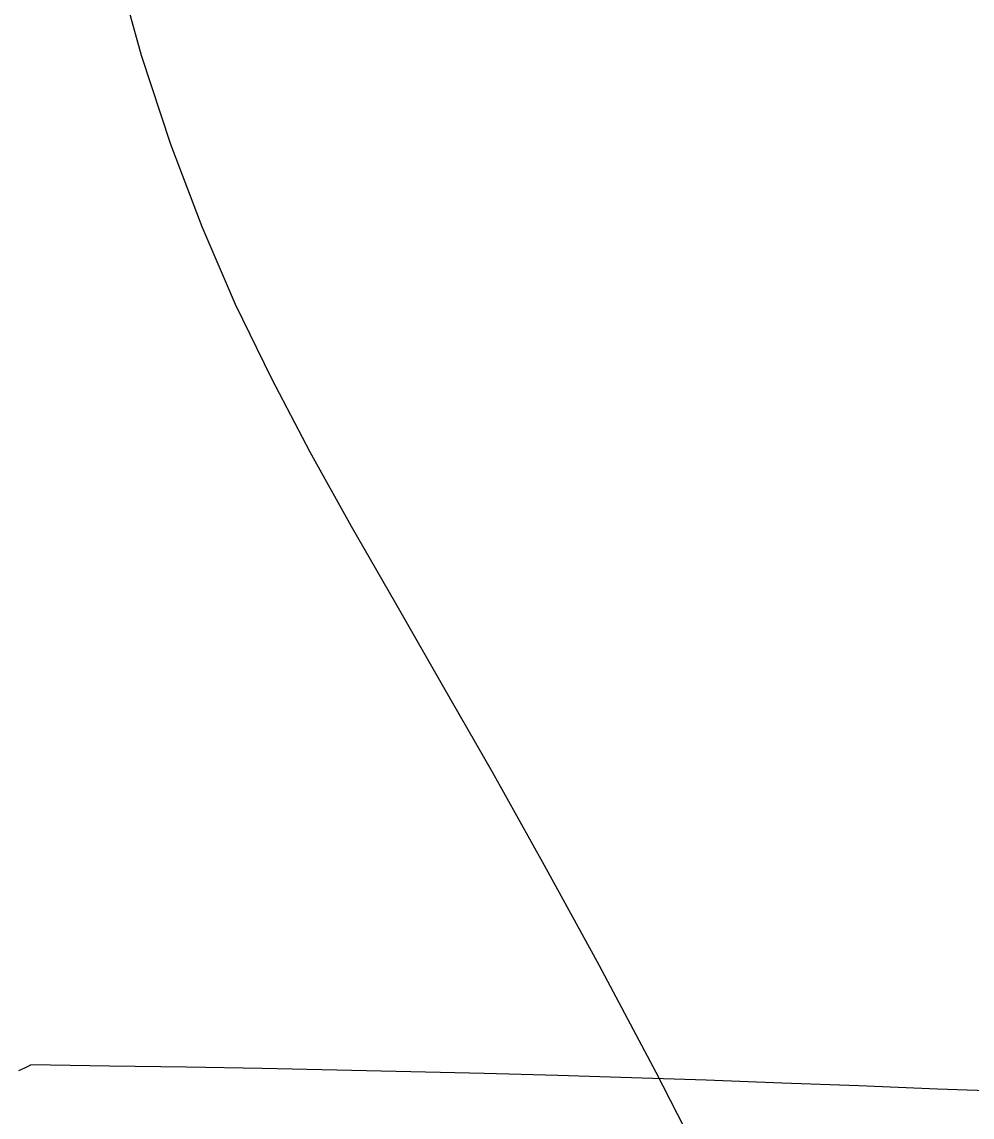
# Model space of a CAD drawing. Extents: x 11992 to 29481, y -6727 to 6811.
# Drawn here: x 24622.3 to 24666, y 2903.4 to 2953.8 of the extents above; entities that cross this region are included whole.
import ezdxf

# ---------------------------------------------------------------- set-up
doc = ezdxf.new("R2010")
doc.units = 0
doc.header["$MEASUREMENT"] = 0
doc.layers.get('0').update_dxf_attribs({"color": 8, "linetype": 'CONTINUOUS'})
doc.layers.add('zoylight 5回路', color=4, linetype='CONTINUOUS')

msp = doc.modelspace()

# ---------------------------------------------------------------- linework, layer by layer
for p, q in [((24626.557, 2956.763, -2436.428), (24627.801, 2952.261, -2436.428)), ((24627.801, 2952.261, -2436.428), (24629.141, 2948.16, -2436.428)), ((24629.141, 2948.16, -2436.428), (24630.581, 2944.373, -2436.428)), ((24630.581, 2944.373, -2436.428), (24632.128, 2940.811, -2436.428)), ((24632.128, 2940.811, -2436.428), (24633.786, 2937.386, -2436.428)), ((24633.786, 2937.386, -2436.428), (24635.561, 2934.008, -2436.428)), ((24635.561, 2934.008, -2436.428), (24637.46, 2930.589, -2436.428)), ((24637.46, 2930.589, -2436.428), (24639.488, 2927.041, -2436.428)), ((24639.488, 2927.041, -2436.428), (24641.647, 2923.285, -2436.428)), ((24641.647, 2923.285, -2436.428), (24643.933, 2919.28, -2436.428)), ((24643.933, 2919.28, -2436.428), (24646.338, 2914.996, -2436.428)), ((24646.338, 2914.996, -2436.428), (24648.852, 2910.403, -2436.428)), ((24648.852, 2910.403, -2436.428), (24651.471, 2905.47, -2436.428)), ((24622.178, 2905.551, -1636.428), (24622.451, 2905.675, -1636.428)), ((24622.451, 2905.675, -1636.428), (24622.725, 2905.799, -1636.428)), ((24626.346, 2905.752, -1636.428), (24622.725, 2905.799, -1636.428)), ((24629.888, 2905.698, -1636.428), (24626.346, 2905.752, -1636.428)), ((24633.365, 2905.637, -1636.428), (24629.888, 2905.698, -1636.428)), ((24636.795, 2905.568, -1636.428), (24633.365, 2905.637, -1636.428)), ((24640.193, 2905.491, -1636.428), (24636.795, 2905.568, -1636.428)), ((24643.575, 2905.405, -1636.428), (24640.193, 2905.491, -1636.428)), ((24651.471, 2905.47, -2436.428), (24654.183, 2900.167, -2436.428)), ((24646.957, 2905.311, -1636.428), (24643.575, 2905.405, -1636.428)), ((24650.354, 2905.207, -1636.428), (24646.957, 2905.311, -1636.428)), ((24653.783, 2905.093, -1636.428), (24650.354, 2905.207, -1636.428)), ((24657.259, 2904.969, -1636.428), (24653.783, 2905.093, -1636.428)), ((24660.798, 2904.834, -1636.428), (24657.259, 2904.969, -1636.428)), ((24664.416, 2904.689, -1636.428), (24660.798, 2904.834, -1636.428)), ((24671.109, 2904.468, -1636.428), (24664.416, 2904.689, -1636.428))]:
    msp.add_line(p, q)
at = {"layer": 'zoylight 5回路', "linetype": 'Continuous'}
msp.add_arc((14919.864, 2083.779), 9732.761, 346.7069053, 20.210333, dxfattribs=at)

doc.saveas('drawing.dxf')
